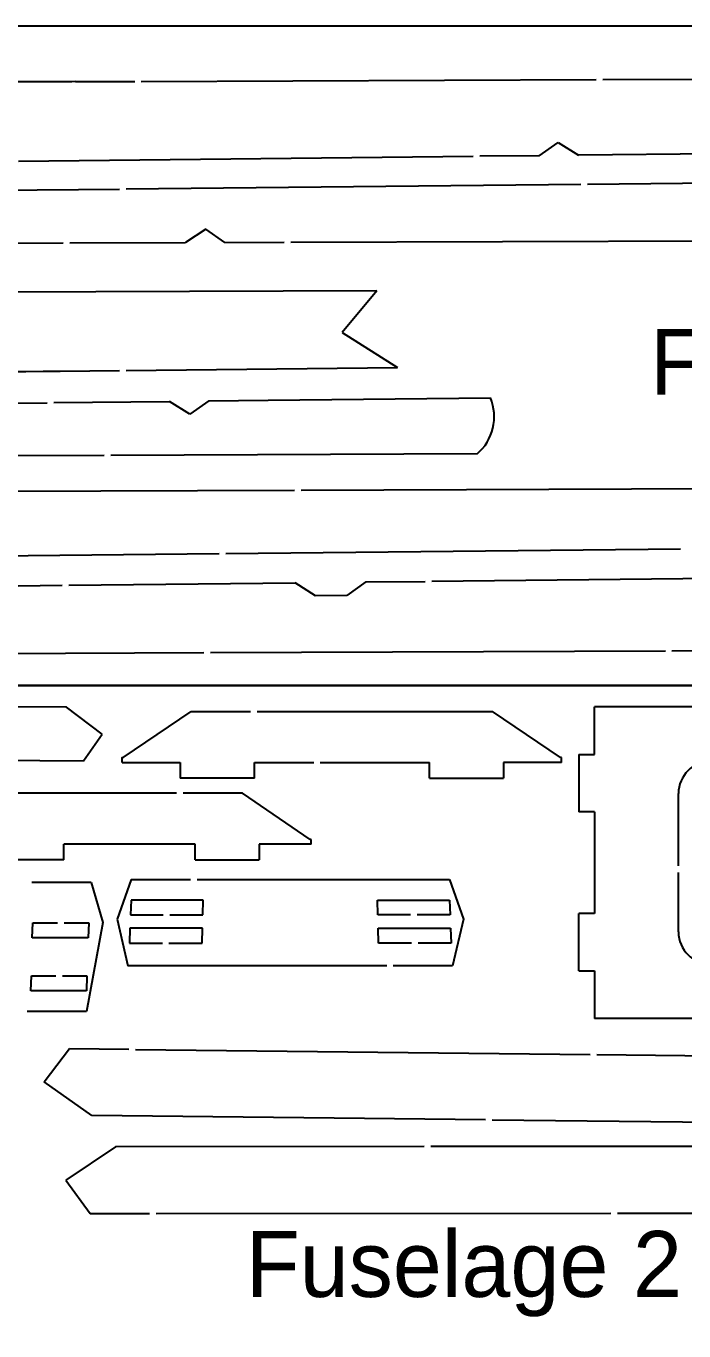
# Model space of a CAD drawing. Extents: x -513 to 387, y 75 to 375.
# Drawn here: x -182.7 to -82.9, y 177.4 to 375.3 of the extents above; entities that cross this region are included whole.
import ezdxf

# ---------------------------------------------------------------- set-up
doc = ezdxf.new("R2010")
doc.units = 0
doc.layers.get('0').update_dxf_attribs({"linetype": 'CONTINUOUS'})
doc.layers.add('CADRE', color=1, linetype='CONTINUOUS')

msp = doc.modelspace()

# ---------------------------------------------------------------- linework, layer by layer
for p, q in [((-175.24, 366.84), (-166.24, 366.88)), ((-165.24, 366.88), (-96.24, 367.16)), ((-95.24, 367.16), (-26.24, 367.44)), ((-104.89, 355.61), (-102, 357.63)), ((-102, 357.63), (-98.93, 355.68)), ((-114.89, 355.51), (-183.89, 354.75)), ((-104.89, 355.61), (-113.89, 355.52)), ((-59.81, 356.1), (-98.93, 355.68)), ((-168.55, 350.51), (-237.54, 349.8)), ((-98.55, 351.22), (-167.55, 350.52)), ((-28.55, 351.94), (-97.55, 351.23)), ((-155.47, 344.45), (-158.52, 342.45)), ((-152.55, 342.47), (-155.47, 344.45)), ((-246.1, 342.15), (-177.1, 342.39)), ((-176.1, 342.39), (-158.52, 342.45)), ((-152.55, 342.47), (-143.55, 342.5)), ((-142.55, 342.5), (-59.73, 342.78)), ((-129.49, 335.11), (-186.35, 334.92)), ((-177.53, 322.96), (-168.53, 323.05)), ((-167.53, 323.06), (-126.36, 323.48)), ((-145.98, 318.52), (-112.29, 318.88)), ((-248.53, 317.4), (-179.53, 318.15)), ((-178.53, 318.16), (-160.95, 318.35)), ((-157.87, 316.4), (-160.95, 318.35)), ((-154.98, 318.42), (-157.87, 316.4)), ((-154.98, 318.42), (-145.98, 318.52)), ((-170.86, 310.15), (-239.86, 309.87)), ((-114.31, 310.38), (-169.86, 310.16)), ((-141.98, 304.85), (-186.09, 304.7)), ((-71.98, 305.09), (-140.98, 304.85)), ((-222.42, 294.57), (-153.42, 295.27)), ((-152.42, 295.28), (-83.42, 295.99)), ((-131.16, 290.97), (-134.07, 288.94)), ((-131.16, 290.97), (-122.16, 291.06)), ((-121.16, 291.07), (-52.16, 291.83)), ((-246.24, 289.71), (-177.24, 290.46)), ((-176.24, 290.47), (-141.89, 290.85)), ((-138.8, 288.88), (-141.89, 290.85)), ((-134.07, 288.94), (-138.8, 288.88)), ((-155.74, 280.21), (-224.74, 279.93)), ((-85.74, 280.49), (-154.74, 280.22)), ((-15.74, 280.78), (-84.74, 280.5)), ((-176.59, 271.97), (-185.59, 272.05)), ((-171.17, 267.88), (-176.59, 271.97)), ((-167.97, 264.34), (-157.67, 271.34)), ((-157.67, 271.34), (-148.67, 271.34)), ((-147.67, 271.34), (-111.96, 271.34)), ((-101.66, 264.34), (-111.96, 271.34)), ((-96.49, 264.79), (-96.49, 272.04)), ((-78.75, 272.04), (-96.49, 272.04)), ((-174, 263.83), (-171.17, 267.88)), ((-228.65, 264.31), (-174, 263.83)), ((-168.13, 263.6), (-159.34, 263.6)), ((-168.11, 264.34), (-167.97, 264.34)), ((-159.34, 263.6), (-159.34, 261.22)), ((-148.09, 261.22), (-148.09, 263.6)), ((-148.09, 263.6), (-139.09, 263.6)), ((-138.09, 263.6), (-121.54, 263.6)), ((-121.54, 261.22), (-121.54, 263.6)), ((-110.3, 263.6), (-110.3, 261.22)), ((-101.5, 263.6), (-110.3, 263.6)), ((-101.52, 264.34), (-101.66, 264.34)), ((-98.87, 264.79), (-98.87, 256.11)), ((-98.87, 264.79), (-96.49, 264.79)), ((-148.09, 261.22), (-159.34, 261.22)), ((-121.54, 261.22), (-110.3, 261.22)), ((-159.9, 258.94), (-184.14, 258.94)), ((-149.9, 258.94), (-158.9, 258.94)), ((-139.62, 251.94), (-149.9, 258.94)), ((-83.75, 247.91), (-83.75, 258.88)), ((-96.49, 256.11), (-98.87, 256.11)), ((-96.49, 256.11), (-96.49, 240.68)), ((-139.48, 251.94), (-139.62, 251.94)), ((-176.97, 248.82), (-176.97, 251.2)), ((-157.06, 251.2), (-176.97, 251.2)), ((-157.06, 248.82), (-157.06, 251.2)), ((-147.35, 251.2), (-147.35, 248.82)), ((-139.47, 251.2), (-147.35, 251.2)), ((-176.97, 248.82), (-186.69, 248.82)), ((-157.06, 248.82), (-147.35, 248.82)), ((-172.87, 245.4), (-181.87, 245.4)), ((-172.87, 245.4), (-171.07, 239.34)), ((-166.79, 245.86), (-168.92, 239.81)), ((-166.79, 245.86), (-157.79, 245.86)), ((-156.79, 245.86), (-118.49, 245.86)), ((-118.49, 245.86), (-116.36, 239.81)), ((-83.75, 237.91), (-83.75, 246.91)), ((-166.8, 242.74), (-166.88, 240.48)), ((-155.87, 242.74), (-166.8, 242.74)), ((-155.93, 240.48), (-155.87, 242.74)), ((-129.36, 240.48), (-129.41, 242.74)), ((-129.41, 242.74), (-118.48, 242.74)), ((-118.48, 242.74), (-118.4, 240.48)), ((-168.92, 239.81), (-167.27, 232.74)), ((-166.88, 240.48), (-161.9, 240.48)), ((-160.9, 240.48), (-155.93, 240.48)), ((-124.38, 240.48), (-129.36, 240.48)), ((-118.4, 240.48), (-123.38, 240.48)), ((-116.36, 239.81), (-118.01, 232.74)), ((-98.87, 232.01), (-98.87, 240.68)), ((-96.49, 240.68), (-98.87, 240.68)), ((-181.78, 237.02), (-181.72, 239.28)), ((-181.72, 239.28), (-177.96, 239.28)), ((-176.96, 239.28), (-173.19, 239.28)), ((-171.07, 239.34), (-173.57, 225.84)), ((-173.19, 239.28), (-173.28, 237.02)), ((-166.96, 238.47), (-167.04, 236.21)), ((-155.98, 238.47), (-166.96, 238.47)), ((-156.03, 236.21), (-155.98, 238.47)), ((-129.25, 236.21), (-129.31, 238.47)), ((-129.31, 238.47), (-118.33, 238.47)), ((-118.33, 238.47), (-118.24, 236.21)), ((-173.28, 237.02), (-181.78, 237.02)), ((-167.04, 236.21), (-162.04, 236.21)), ((-161.04, 236.21), (-156.03, 236.21)), ((-124.25, 236.21), (-129.25, 236.21)), ((-118.24, 236.21), (-123.25, 236.21)), ((-128.01, 232.74), (-167.27, 232.74)), ((-118.01, 232.74), (-127.01, 232.74)), ((-98.87, 232.01), (-96.49, 232.01)), ((-96.49, 232.01), (-96.49, 224.75)), ((-181.98, 228.96), (-181.92, 231.22)), ((-181.92, 231.22), (-178.2, 231.22)), ((-177.2, 231.22), (-173.49, 231.22)), ((-173.49, 231.22), (-173.57, 228.96)), ((-173.57, 228.96), (-181.98, 228.96)), ((-173.57, 225.84), (-182.57, 225.84)), ((-78.75, 224.75), (-96.49, 224.75)), ((-179.98, 215.17), (-176.14, 220.2)), ((-176.14, 220.2), (-167.14, 220.1)), ((-166.14, 220.09), (-97.14, 219.32)), ((-96.14, 219.31), (-35.38, 218.64)), ((-172.75, 210.04), (-179.98, 215.17)), ((-113, 209.38), (-172.75, 210.04)), ((-43, 208.6), (-112, 209.37)), ((-169.15, 205.31), (-176.69, 200.26)), ((-122.34, 205.35), (-169.15, 205.31)), ((-52.34, 205.4), (-121.34, 205.35)), ((-176.69, 200.26), (-173.01, 195.19)), ((-173.01, 195.19), (-164.01, 195.19)), ((-163.01, 195.2), (-94.01, 195.25)), ((-93.01, 195.25), (-45.14, 195.29))]:
    msp.add_line(p, q)
at = {"linetype": 'CONTINUOUS'}
for p, q in [((-129.49, 335.11), (-134.79, 328.82)), ((-134.79, 328.82), (-126.36, 323.48))]:
    msp.add_line(p, q, dxfattribs=at)
for points in [[(-168.13, 263.6, 0), (-168.13, 263.61, 0), (-168.13, 263.61, 0), (-168.13, 263.61, 0), (-168.13, 263.61, 0), (-168.13, 263.62, 0), (-168.13, 263.62, 0), (-168.13, 263.62, 0), (-168.13, 263.62, 0), (-168.13, 263.62, 0), (-168.13, 263.63, 0), (-168.13, 263.63, 0), (-168.13, 263.63, 0), (-168.13, 263.63, 0), (-168.13, 263.64, 0), (-168.13, 263.64, 0), (-168.13, 263.64, 0), (-168.13, 263.64, 0), (-168.13, 263.65, 0), (-168.13, 263.65, 0), (-168.13, 263.65, 0), (-168.13, 263.65, 0), (-168.13, 263.65, 0), (-168.13, 263.66, 0), (-168.13, 263.66, 0), (-168.13, 263.66, 0), (-168.13, 263.66, 0), (-168.13, 263.67, 0), (-168.13, 263.67, 0), (-168.13, 263.67, 0), (-168.13, 263.67, 0), (-168.13, 263.68, 0), (-168.13, 263.68, 0), (-168.13, 263.68, 0), (-168.13, 263.68, 0), (-168.13, 263.69, 0), (-168.13, 263.69, 0), (-168.13, 263.69, 0), (-168.13, 263.69, 0), (-168.13, 263.69, 0), (-168.13, 263.7, 0), (-168.13, 263.7, 0), (-168.13, 263.7, 0), (-168.13, 263.7, 0), (-168.13, 263.71, 0), (-168.13, 263.71, 0), (-168.13, 263.71, 0), (-168.13, 263.71, 0), (-168.13, 263.71, 0), (-168.13, 263.72, 0), (-168.13, 263.72, 0), (-168.12, 263.72, 0), (-168.12, 263.72, 0), (-168.12, 263.73, 0), (-168.12, 263.73, 0), (-168.12, 263.73, 0), (-168.12, 263.73, 0), (-168.12, 263.74, 0), (-168.12, 263.74, 0), (-168.12, 263.74, 0), (-168.12, 263.74, 0), (-168.12, 263.75, 0), (-168.12, 263.75, 0), (-168.12, 263.75, 0), (-168.12, 263.75, 0), (-168.12, 263.75, 0), (-168.12, 263.76, 0), (-168.12, 263.76, 0), (-168.12, 263.76, 0), (-168.12, 263.76, 0), (-168.12, 263.77, 0), (-168.12, 263.77, 0), (-168.12, 263.77, 0), (-168.12, 263.77, 0), (-168.12, 263.77, 0), (-168.12, 263.78, 0), (-168.12, 263.78, 0), (-168.12, 263.78, 0), (-168.12, 263.79, 0), (-168.12, 263.79, 0), (-168.12, 263.79, 0), (-168.12, 263.79, 0), (-168.12, 263.79, 0), (-168.12, 263.8, 0), (-168.12, 263.8, 0), (-168.12, 263.8, 0), (-168.12, 263.8, 0), (-168.12, 263.81, 0), (-168.12, 263.81, 0), (-168.12, 263.81, 0), (-168.12, 263.81, 0), (-168.12, 263.81, 0), (-168.12, 263.82, 0), (-168.12, 263.82, 0), (-168.12, 263.82, 0), (-168.12, 263.82, 0), (-168.12, 263.83, 0), (-168.12, 263.83, 0), (-168.12, 263.83, 0), (-168.12, 263.83, 0), (-168.12, 263.84, 0), (-168.12, 263.84, 0), (-168.12, 263.84, 0), (-168.12, 263.84, 0), (-168.12, 263.85, 0), (-168.12, 263.85, 0), (-168.12, 263.85, 0), (-168.12, 263.85, 0), (-168.12, 263.85, 0), (-168.12, 263.86, 0), (-168.12, 263.86, 0), (-168.12, 263.86, 0), (-168.12, 263.86, 0), (-168.12, 263.87, 0), (-168.12, 263.87, 0), (-168.12, 263.87, 0), (-168.12, 263.87, 0), (-168.12, 263.88, 0), (-168.12, 263.88, 0), (-168.12, 263.88, 0), (-168.12, 263.88, 0), (-168.12, 263.88, 0), (-168.12, 263.89, 0), (-168.12, 263.89, 0), (-168.12, 263.89, 0), (-168.12, 263.89, 0), (-168.12, 263.9, 0), (-168.12, 263.9, 0), (-168.12, 263.9, 0), (-168.12, 263.9, 0), (-168.12, 263.9, 0), (-168.12, 263.91, 0), (-168.12, 263.91, 0), (-168.12, 263.91, 0), (-168.12, 263.91, 0), (-168.12, 263.92, 0), (-168.12, 263.92, 0), (-168.12, 263.92, 0), (-168.12, 263.92, 0), (-168.12, 263.93, 0), (-168.12, 263.93, 0), (-168.12, 263.93, 0), (-168.12, 263.93, 0), (-168.12, 263.94, 0), (-168.12, 263.94, 0), (-168.12, 263.94, 0), (-168.12, 263.94, 0), (-168.12, 263.94, 0), (-168.12, 263.95, 0), (-168.12, 263.95, 0), (-168.12, 263.95, 0), (-168.12, 263.95, 0), (-168.12, 263.96, 0), (-168.12, 263.96, 0), (-168.12, 263.96, 0), (-168.12, 263.96, 0), (-168.12, 263.96, 0), (-168.12, 263.97, 0), (-168.12, 263.97, 0), (-168.12, 263.97, 0), (-168.12, 263.97, 0), (-168.12, 263.98, 0), (-168.12, 263.98, 0), (-168.12, 263.98, 0), (-168.12, 263.98, 0), (-168.12, 263.99, 0), (-168.12, 263.99, 0), (-168.12, 263.99, 0), (-168.12, 263.99, 0), (-168.12, 264, 0), (-168.12, 264, 0), (-168.12, 264, 0), (-168.12, 264, 0), (-168.12, 264, 0), (-168.12, 264.01, 0), (-168.12, 264.01, 0), (-168.12, 264.01, 0), (-168.12, 264.01, 0), (-168.12, 264.02, 0), (-168.12, 264.02, 0), (-168.12, 264.02, 0), (-168.12, 264.02, 0), (-168.12, 264.02, 0), (-168.12, 264.03, 0), (-168.12, 264.03, 0), (-168.12, 264.03, 0), (-168.12, 264.04, 0), (-168.12, 264.04, 0), (-168.12, 264.04, 0), (-168.12, 264.04, 0), (-168.12, 264.04, 0), (-168.12, 264.05, 0), (-168.12, 264.05, 0), (-168.12, 264.05, 0), (-168.12, 264.05, 0), (-168.12, 264.06, 0), (-168.12, 264.06, 0), (-168.12, 264.06, 0), (-168.12, 264.06, 0), (-168.12, 264.06, 0), (-168.12, 264.07, 0), (-168.12, 264.07, 0), (-168.12, 264.07, 0), (-168.12, 264.07, 0), (-168.12, 264.08, 0), (-168.12, 264.08, 0), (-168.12, 264.08, 0), (-168.12, 264.08, 0), (-168.12, 264.09, 0), (-168.12, 264.09, 0), (-168.12, 264.09, 0), (-168.12, 264.09, 0), (-168.12, 264.1, 0), (-168.12, 264.1, 0), (-168.12, 264.1, 0), (-168.12, 264.1, 0), (-168.12, 264.1, 0), (-168.12, 264.11, 0), (-168.12, 264.11, 0), (-168.12, 264.11, 0), (-168.12, 264.11, 0), (-168.12, 264.12, 0), (-168.12, 264.12, 0), (-168.12, 264.12, 0), (-168.12, 264.12, 0), (-168.12, 264.12, 0), (-168.12, 264.13, 0), (-168.12, 264.13, 0), (-168.12, 264.13, 0), (-168.12, 264.13, 0), (-168.12, 264.14, 0), (-168.12, 264.14, 0), (-168.12, 264.14, 0), (-168.12, 264.14, 0), (-168.12, 264.15, 0), (-168.12, 264.15, 0), (-168.12, 264.15, 0), (-168.12, 264.15, 0), (-168.12, 264.15, 0), (-168.12, 264.16, 0), (-168.12, 264.16, 0), (-168.12, 264.16, 0), (-168.12, 264.16, 0), (-168.12, 264.17, 0), (-168.12, 264.17, 0), (-168.12, 264.17, 0), (-168.12, 264.17, 0), (-168.12, 264.18, 0), (-168.12, 264.18, 0), (-168.12, 264.18, 0), (-168.12, 264.18, 0), (-168.12, 264.19, 0), (-168.12, 264.19, 0), (-168.12, 264.19, 0), (-168.12, 264.19, 0), (-168.12, 264.19, 0), (-168.12, 264.2, 0), (-168.12, 264.2, 0), (-168.12, 264.2, 0), (-168.12, 264.2, 0), (-168.12, 264.21, 0), (-168.12, 264.21, 0), (-168.12, 264.21, 0), (-168.12, 264.21, 0), (-168.12, 264.21, 0), (-168.12, 264.22, 0), (-168.12, 264.22, 0), (-168.12, 264.22, 0), (-168.12, 264.23, 0), (-168.12, 264.23, 0), (-168.12, 264.23, 0), (-168.12, 264.23, 0), (-168.12, 264.23, 0), (-168.12, 264.24, 0), (-168.12, 264.24, 0), (-168.12, 264.24, 0), (-168.12, 264.24, 0), (-168.12, 264.25, 0), (-168.12, 264.25, 0), (-168.12, 264.25, 0), (-168.12, 264.25, 0), (-168.12, 264.25, 0), (-168.12, 264.26, 0), (-168.12, 264.26, 0), (-168.12, 264.26, 0), (-168.12, 264.26, 0), (-168.12, 264.27, 0), (-168.12, 264.27, 0), (-168.12, 264.27, 0), (-168.12, 264.27, 0), (-168.12, 264.27, 0), (-168.12, 264.28, 0), (-168.12, 264.28, 0), (-168.12, 264.28, 0), (-168.12, 264.29, 0), (-168.12, 264.29, 0), (-168.12, 264.29, 0), (-168.12, 264.29, 0), (-168.12, 264.29, 0), (-168.12, 264.3, 0), (-168.12, 264.3, 0), (-168.12, 264.3, 0), (-168.12, 264.3, 0), (-168.12, 264.31, 0), (-168.12, 264.31, 0), (-168.12, 264.31, 0), (-168.12, 264.31, 0), (-168.12, 264.31, 0), (-168.12, 264.32, 0), (-168.12, 264.32, 0), (-168.12, 264.32, 0), (-168.12, 264.32, 0), (-168.12, 264.33, 0), (-168.12, 264.33, 0), (-168.12, 264.33, 0), (-168.12, 264.33, 0), (-168.12, 264.34, 0), (-168.11, 264.34, 0), (-168.11, 264.34, 0), (-168.11, 264.34, 0)], [(-101.5, 263.6, 0), (-101.5, 263.61, 0), (-101.5, 263.61, 0), (-101.5, 263.61, 0), (-101.5, 263.61, 0), (-101.5, 263.62, 0), (-101.5, 263.62, 0), (-101.5, 263.62, 0), (-101.5, 263.62, 0), (-101.5, 263.62, 0), (-101.5, 263.63, 0), (-101.5, 263.63, 0), (-101.5, 263.63, 0), (-101.5, 263.63, 0), (-101.5, 263.64, 0), (-101.5, 263.64, 0), (-101.5, 263.64, 0), (-101.5, 263.64, 0), (-101.5, 263.65, 0), (-101.5, 263.65, 0), (-101.51, 263.65, 0), (-101.51, 263.65, 0), (-101.51, 263.65, 0), (-101.51, 263.66, 0), (-101.51, 263.66, 0), (-101.51, 263.66, 0), (-101.51, 263.66, 0), (-101.51, 263.67, 0), (-101.51, 263.67, 0), (-101.51, 263.67, 0), (-101.51, 263.67, 0), (-101.51, 263.68, 0), (-101.51, 263.68, 0), (-101.51, 263.68, 0), (-101.51, 263.68, 0), (-101.51, 263.69, 0), (-101.51, 263.69, 0), (-101.51, 263.69, 0), (-101.51, 263.69, 0), (-101.51, 263.69, 0), (-101.51, 263.7, 0), (-101.51, 263.7, 0), (-101.51, 263.7, 0), (-101.51, 263.7, 0), (-101.51, 263.71, 0), (-101.51, 263.71, 0), (-101.51, 263.71, 0), (-101.51, 263.71, 0), (-101.51, 263.71, 0), (-101.51, 263.72, 0), (-101.51, 263.72, 0), (-101.51, 263.72, 0), (-101.51, 263.72, 0), (-101.51, 263.73, 0), (-101.51, 263.73, 0), (-101.51, 263.73, 0), (-101.51, 263.73, 0), (-101.51, 263.74, 0), (-101.51, 263.74, 0), (-101.51, 263.74, 0), (-101.51, 263.74, 0), (-101.51, 263.75, 0), (-101.51, 263.75, 0), (-101.51, 263.75, 0), (-101.51, 263.75, 0), (-101.51, 263.75, 0), (-101.51, 263.76, 0), (-101.51, 263.76, 0), (-101.51, 263.76, 0), (-101.51, 263.76, 0), (-101.51, 263.77, 0), (-101.51, 263.77, 0), (-101.51, 263.77, 0), (-101.51, 263.77, 0), (-101.51, 263.77, 0), (-101.51, 263.78, 0), (-101.51, 263.78, 0), (-101.51, 263.78, 0), (-101.51, 263.79, 0), (-101.51, 263.79, 0), (-101.51, 263.79, 0), (-101.51, 263.79, 0), (-101.51, 263.79, 0), (-101.51, 263.8, 0), (-101.51, 263.8, 0), (-101.51, 263.8, 0), (-101.51, 263.8, 0), (-101.51, 263.81, 0), (-101.51, 263.81, 0), (-101.51, 263.81, 0), (-101.51, 263.81, 0), (-101.51, 263.81, 0), (-101.51, 263.82, 0), (-101.51, 263.82, 0), (-101.51, 263.82, 0), (-101.51, 263.82, 0), (-101.51, 263.83, 0), (-101.51, 263.83, 0), (-101.51, 263.83, 0), (-101.51, 263.83, 0), (-101.51, 263.84, 0), (-101.51, 263.84, 0), (-101.51, 263.84, 0), (-101.51, 263.84, 0), (-101.51, 263.85, 0), (-101.51, 263.85, 0), (-101.51, 263.85, 0), (-101.51, 263.85, 0), (-101.51, 263.85, 0), (-101.51, 263.86, 0), (-101.51, 263.86, 0), (-101.51, 263.86, 0), (-101.51, 263.86, 0), (-101.51, 263.87, 0), (-101.51, 263.87, 0), (-101.51, 263.87, 0), (-101.51, 263.87, 0), (-101.51, 263.88, 0), (-101.51, 263.88, 0), (-101.51, 263.88, 0), (-101.51, 263.88, 0), (-101.51, 263.88, 0), (-101.51, 263.89, 0), (-101.51, 263.89, 0), (-101.51, 263.89, 0), (-101.51, 263.89, 0), (-101.51, 263.9, 0), (-101.51, 263.9, 0), (-101.51, 263.9, 0), (-101.51, 263.9, 0), (-101.51, 263.9, 0), (-101.51, 263.91, 0), (-101.51, 263.91, 0), (-101.51, 263.91, 0), (-101.51, 263.91, 0), (-101.51, 263.92, 0), (-101.51, 263.92, 0), (-101.51, 263.92, 0), (-101.51, 263.92, 0), (-101.51, 263.93, 0), (-101.51, 263.93, 0), (-101.51, 263.93, 0), (-101.51, 263.93, 0), (-101.51, 263.94, 0), (-101.51, 263.94, 0), (-101.51, 263.94, 0), (-101.51, 263.94, 0), (-101.51, 263.94, 0), (-101.51, 263.95, 0), (-101.51, 263.95, 0), (-101.51, 263.95, 0), (-101.51, 263.95, 0), (-101.51, 263.96, 0), (-101.51, 263.96, 0), (-101.51, 263.96, 0), (-101.51, 263.96, 0), (-101.51, 263.96, 0), (-101.51, 263.97, 0), (-101.51, 263.97, 0), (-101.51, 263.97, 0), (-101.51, 263.97, 0), (-101.51, 263.98, 0), (-101.51, 263.98, 0), (-101.51, 263.98, 0), (-101.51, 263.98, 0), (-101.51, 263.99, 0), (-101.51, 263.99, 0), (-101.51, 263.99, 0), (-101.51, 263.99, 0), (-101.51, 264, 0), (-101.51, 264, 0), (-101.51, 264, 0), (-101.51, 264, 0), (-101.51, 264, 0), (-101.51, 264.01, 0), (-101.51, 264.01, 0), (-101.51, 264.01, 0), (-101.51, 264.01, 0), (-101.51, 264.02, 0), (-101.51, 264.02, 0), (-101.51, 264.02, 0), (-101.51, 264.02, 0), (-101.51, 264.02, 0), (-101.51, 264.03, 0), (-101.51, 264.03, 0), (-101.51, 264.03, 0), (-101.51, 264.04, 0), (-101.51, 264.04, 0), (-101.51, 264.04, 0), (-101.51, 264.04, 0), (-101.51, 264.04, 0), (-101.51, 264.05, 0), (-101.51, 264.05, 0), (-101.51, 264.05, 0), (-101.51, 264.05, 0), (-101.51, 264.06, 0), (-101.51, 264.06, 0), (-101.51, 264.06, 0), (-101.51, 264.06, 0), (-101.51, 264.06, 0), (-101.51, 264.07, 0), (-101.51, 264.07, 0), (-101.51, 264.07, 0), (-101.51, 264.07, 0), (-101.51, 264.08, 0), (-101.51, 264.08, 0), (-101.51, 264.08, 0), (-101.51, 264.08, 0), (-101.51, 264.09, 0), (-101.51, 264.09, 0), (-101.51, 264.09, 0), (-101.51, 264.09, 0), (-101.51, 264.1, 0), (-101.51, 264.1, 0), (-101.51, 264.1, 0), (-101.51, 264.1, 0), (-101.51, 264.1, 0), (-101.51, 264.11, 0), (-101.51, 264.11, 0), (-101.51, 264.11, 0), (-101.51, 264.11, 0), (-101.51, 264.12, 0), (-101.51, 264.12, 0), (-101.51, 264.12, 0), (-101.51, 264.12, 0), (-101.51, 264.12, 0), (-101.51, 264.13, 0), (-101.51, 264.13, 0), (-101.51, 264.13, 0), (-101.51, 264.13, 0), (-101.51, 264.14, 0), (-101.51, 264.14, 0), (-101.51, 264.14, 0), (-101.51, 264.14, 0), (-101.51, 264.15, 0), (-101.51, 264.15, 0), (-101.51, 264.15, 0), (-101.51, 264.15, 0), (-101.51, 264.15, 0), (-101.51, 264.16, 0), (-101.51, 264.16, 0), (-101.51, 264.16, 0), (-101.51, 264.16, 0), (-101.51, 264.17, 0), (-101.51, 264.17, 0), (-101.51, 264.17, 0), (-101.51, 264.17, 0), (-101.52, 264.18, 0), (-101.52, 264.18, 0), (-101.52, 264.18, 0), (-101.52, 264.18, 0), (-101.52, 264.19, 0), (-101.52, 264.19, 0), (-101.52, 264.19, 0), (-101.52, 264.19, 0), (-101.52, 264.19, 0), (-101.52, 264.2, 0), (-101.52, 264.2, 0), (-101.52, 264.2, 0), (-101.52, 264.2, 0), (-101.52, 264.21, 0), (-101.52, 264.21, 0), (-101.52, 264.21, 0), (-101.52, 264.21, 0), (-101.52, 264.21, 0), (-101.52, 264.22, 0), (-101.52, 264.22, 0), (-101.52, 264.22, 0), (-101.52, 264.23, 0), (-101.52, 264.23, 0), (-101.52, 264.23, 0), (-101.52, 264.23, 0), (-101.52, 264.23, 0), (-101.52, 264.24, 0), (-101.52, 264.24, 0), (-101.52, 264.24, 0), (-101.52, 264.24, 0), (-101.52, 264.25, 0), (-101.52, 264.25, 0), (-101.52, 264.25, 0), (-101.52, 264.25, 0), (-101.52, 264.25, 0), (-101.52, 264.26, 0), (-101.52, 264.26, 0), (-101.52, 264.26, 0), (-101.52, 264.26, 0), (-101.52, 264.27, 0), (-101.52, 264.27, 0), (-101.52, 264.27, 0), (-101.52, 264.27, 0), (-101.52, 264.27, 0), (-101.52, 264.28, 0), (-101.52, 264.28, 0), (-101.52, 264.28, 0), (-101.52, 264.29, 0), (-101.52, 264.29, 0), (-101.52, 264.29, 0), (-101.52, 264.29, 0), (-101.52, 264.29, 0), (-101.52, 264.3, 0), (-101.52, 264.3, 0), (-101.52, 264.3, 0), (-101.52, 264.3, 0), (-101.52, 264.31, 0), (-101.52, 264.31, 0), (-101.52, 264.31, 0), (-101.52, 264.31, 0), (-101.52, 264.31, 0), (-101.52, 264.32, 0), (-101.52, 264.32, 0), (-101.52, 264.32, 0), (-101.52, 264.32, 0), (-101.52, 264.33, 0), (-101.52, 264.33, 0), (-101.52, 264.33, 0), (-101.52, 264.33, 0), (-101.52, 264.34, 0), (-101.52, 264.34, 0), (-101.52, 264.34, 0), (-101.52, 264.34, 0)], [(-139.47, 251.2, 0), (-139.47, 251.2, 0), (-139.47, 251.2, 0), (-139.47, 251.21, 0), (-139.47, 251.21, 0), (-139.47, 251.21, 0), (-139.47, 251.21, 0), (-139.47, 251.22, 0), (-139.47, 251.22, 0), (-139.47, 251.22, 0), (-139.47, 251.22, 0), (-139.47, 251.22, 0), (-139.47, 251.23, 0), (-139.47, 251.23, 0), (-139.47, 251.23, 0), (-139.47, 251.23, 0), (-139.47, 251.24, 0), (-139.47, 251.24, 0), (-139.47, 251.24, 0), (-139.47, 251.24, 0), (-139.47, 251.25, 0), (-139.47, 251.25, 0), (-139.47, 251.25, 0), (-139.47, 251.25, 0), (-139.47, 251.25, 0), (-139.47, 251.26, 0), (-139.47, 251.26, 0), (-139.47, 251.26, 0), (-139.47, 251.26, 0), (-139.47, 251.27, 0), (-139.47, 251.27, 0), (-139.47, 251.27, 0), (-139.47, 251.27, 0), (-139.47, 251.28, 0), (-139.47, 251.28, 0), (-139.47, 251.28, 0), (-139.47, 251.28, 0), (-139.47, 251.28, 0), (-139.47, 251.29, 0), (-139.47, 251.29, 0), (-139.47, 251.29, 0), (-139.47, 251.29, 0), (-139.47, 251.3, 0), (-139.47, 251.3, 0), (-139.47, 251.3, 0), (-139.47, 251.3, 0), (-139.47, 251.31, 0), (-139.47, 251.31, 0), (-139.47, 251.31, 0), (-139.47, 251.31, 0), (-139.47, 251.31, 0), (-139.47, 251.32, 0), (-139.47, 251.32, 0), (-139.47, 251.32, 0), (-139.47, 251.32, 0), (-139.47, 251.33, 0), (-139.47, 251.33, 0), (-139.47, 251.33, 0), (-139.47, 251.33, 0), (-139.47, 251.34, 0), (-139.47, 251.34, 0), (-139.47, 251.34, 0), (-139.47, 251.34, 0), (-139.47, 251.34, 0), (-139.47, 251.35, 0), (-139.47, 251.35, 0), (-139.47, 251.35, 0), (-139.47, 251.35, 0), (-139.47, 251.36, 0), (-139.47, 251.36, 0), (-139.47, 251.36, 0), (-139.47, 251.36, 0), (-139.47, 251.37, 0), (-139.47, 251.37, 0), (-139.47, 251.37, 0), (-139.47, 251.37, 0), (-139.47, 251.38, 0), (-139.47, 251.38, 0), (-139.47, 251.38, 0), (-139.47, 251.38, 0), (-139.47, 251.38, 0), (-139.47, 251.39, 0), (-139.47, 251.39, 0), (-139.47, 251.39, 0), (-139.47, 251.39, 0), (-139.47, 251.4, 0), (-139.47, 251.4, 0), (-139.47, 251.4, 0), (-139.47, 251.4, 0), (-139.47, 251.41, 0), (-139.47, 251.41, 0), (-139.47, 251.41, 0), (-139.47, 251.41, 0), (-139.47, 251.41, 0), (-139.47, 251.42, 0), (-139.47, 251.42, 0), (-139.47, 251.42, 0), (-139.47, 251.42, 0), (-139.47, 251.43, 0), (-139.47, 251.43, 0), (-139.47, 251.43, 0), (-139.47, 251.43, 0), (-139.47, 251.44, 0), (-139.47, 251.44, 0), (-139.47, 251.44, 0), (-139.47, 251.44, 0), (-139.47, 251.44, 0), (-139.47, 251.45, 0), (-139.47, 251.45, 0), (-139.47, 251.45, 0), (-139.47, 251.45, 0), (-139.47, 251.46, 0), (-139.47, 251.46, 0), (-139.47, 251.46, 0), (-139.47, 251.46, 0), (-139.47, 251.47, 0), (-139.47, 251.47, 0), (-139.47, 251.47, 0), (-139.47, 251.47, 0), (-139.47, 251.47, 0), (-139.47, 251.48, 0), (-139.47, 251.48, 0), (-139.47, 251.48, 0), (-139.47, 251.48, 0), (-139.47, 251.49, 0), (-139.47, 251.49, 0), (-139.47, 251.49, 0), (-139.47, 251.49, 0), (-139.47, 251.5, 0), (-139.47, 251.5, 0), (-139.47, 251.5, 0), (-139.47, 251.5, 0), (-139.47, 251.5, 0), (-139.47, 251.51, 0), (-139.47, 251.51, 0), (-139.47, 251.51, 0), (-139.47, 251.51, 0), (-139.47, 251.52, 0), (-139.47, 251.52, 0), (-139.47, 251.52, 0), (-139.47, 251.52, 0), (-139.47, 251.53, 0), (-139.47, 251.53, 0), (-139.47, 251.53, 0), (-139.47, 251.53, 0), (-139.48, 251.53, 0), (-139.48, 251.54, 0), (-139.48, 251.54, 0), (-139.48, 251.54, 0), (-139.48, 251.54, 0), (-139.48, 251.55, 0), (-139.48, 251.55, 0), (-139.48, 251.55, 0), (-139.48, 251.55, 0), (-139.48, 251.56, 0), (-139.48, 251.56, 0), (-139.48, 251.56, 0), (-139.48, 251.56, 0), (-139.48, 251.57, 0), (-139.48, 251.57, 0), (-139.48, 251.57, 0), (-139.48, 251.57, 0), (-139.48, 251.57, 0), (-139.48, 251.58, 0), (-139.48, 251.58, 0), (-139.48, 251.58, 0), (-139.48, 251.58, 0), (-139.48, 251.59, 0), (-139.48, 251.59, 0), (-139.48, 251.59, 0), (-139.48, 251.59, 0), (-139.48, 251.6, 0), (-139.48, 251.6, 0), (-139.48, 251.6, 0), (-139.48, 251.6, 0), (-139.48, 251.6, 0), (-139.48, 251.61, 0), (-139.48, 251.61, 0), (-139.48, 251.61, 0), (-139.48, 251.61, 0), (-139.48, 251.62, 0), (-139.48, 251.62, 0), (-139.48, 251.62, 0), (-139.48, 251.62, 0), (-139.48, 251.63, 0), (-139.48, 251.63, 0), (-139.48, 251.63, 0), (-139.48, 251.63, 0), (-139.48, 251.63, 0), (-139.48, 251.64, 0), (-139.48, 251.64, 0), (-139.48, 251.64, 0), (-139.48, 251.64, 0), (-139.48, 251.65, 0), (-139.48, 251.65, 0), (-139.48, 251.65, 0), (-139.48, 251.65, 0), (-139.48, 251.66, 0), (-139.48, 251.66, 0), (-139.48, 251.66, 0), (-139.48, 251.66, 0), (-139.48, 251.66, 0), (-139.48, 251.67, 0), (-139.48, 251.67, 0), (-139.48, 251.67, 0), (-139.48, 251.67, 0), (-139.48, 251.68, 0), (-139.48, 251.68, 0), (-139.48, 251.68, 0), (-139.48, 251.68, 0), (-139.48, 251.69, 0), (-139.48, 251.69, 0), (-139.48, 251.69, 0), (-139.48, 251.69, 0), (-139.48, 251.69, 0), (-139.48, 251.7, 0), (-139.48, 251.7, 0), (-139.48, 251.7, 0), (-139.48, 251.7, 0), (-139.48, 251.71, 0), (-139.48, 251.71, 0), (-139.48, 251.71, 0), (-139.48, 251.71, 0), (-139.48, 251.72, 0), (-139.48, 251.72, 0), (-139.48, 251.72, 0), (-139.48, 251.72, 0), (-139.48, 251.72, 0), (-139.48, 251.73, 0), (-139.48, 251.73, 0), (-139.48, 251.73, 0), (-139.48, 251.74, 0), (-139.48, 251.74, 0), (-139.48, 251.74, 0), (-139.48, 251.74, 0), (-139.48, 251.74, 0), (-139.48, 251.75, 0), (-139.48, 251.75, 0), (-139.48, 251.75, 0), (-139.48, 251.75, 0), (-139.48, 251.75, 0), (-139.48, 251.76, 0), (-139.48, 251.76, 0), (-139.48, 251.76, 0), (-139.48, 251.76, 0), (-139.48, 251.77, 0), (-139.48, 251.77, 0), (-139.48, 251.77, 0), (-139.48, 251.77, 0), (-139.48, 251.78, 0), (-139.48, 251.78, 0), (-139.48, 251.78, 0), (-139.48, 251.78, 0), (-139.48, 251.79, 0), (-139.48, 251.79, 0), (-139.48, 251.79, 0), (-139.48, 251.79, 0), (-139.48, 251.79, 0), (-139.48, 251.8, 0), (-139.48, 251.8, 0), (-139.48, 251.8, 0), (-139.48, 251.8, 0), (-139.48, 251.81, 0), (-139.48, 251.81, 0), (-139.48, 251.81, 0), (-139.48, 251.81, 0), (-139.48, 251.82, 0), (-139.48, 251.82, 0), (-139.48, 251.82, 0), (-139.48, 251.82, 0), (-139.48, 251.82, 0), (-139.48, 251.83, 0), (-139.48, 251.83, 0), (-139.48, 251.83, 0), (-139.48, 251.83, 0), (-139.48, 251.84, 0), (-139.48, 251.84, 0), (-139.48, 251.84, 0), (-139.48, 251.84, 0), (-139.48, 251.85, 0), (-139.48, 251.85, 0), (-139.48, 251.85, 0), (-139.48, 251.85, 0), (-139.48, 251.85, 0), (-139.48, 251.86, 0), (-139.48, 251.86, 0), (-139.48, 251.86, 0), (-139.48, 251.86, 0), (-139.48, 251.87, 0), (-139.48, 251.87, 0), (-139.48, 251.87, 0), (-139.48, 251.87, 0), (-139.48, 251.88, 0), (-139.48, 251.88, 0), (-139.48, 251.88, 0), (-139.48, 251.88, 0), (-139.48, 251.88, 0), (-139.48, 251.89, 0), (-139.48, 251.89, 0), (-139.48, 251.89, 0), (-139.48, 251.89, 0), (-139.48, 251.9, 0), (-139.48, 251.9, 0), (-139.48, 251.9, 0), (-139.48, 251.9, 0), (-139.48, 251.91, 0), (-139.48, 251.91, 0), (-139.48, 251.91, 0), (-139.48, 251.91, 0), (-139.48, 251.91, 0), (-139.48, 251.92, 0), (-139.48, 251.92, 0), (-139.48, 251.92, 0), (-139.48, 251.92, 0), (-139.48, 251.93, 0), (-139.48, 251.93, 0), (-139.48, 251.93, 0), (-139.48, 251.93, 0), (-139.48, 251.94, 0), (-139.48, 251.94, 0)]]:
    msp.add_polyline3d(points)
for centre, radius, start, end in [((-134.78, -9633.14), 10000.06, 90.231824, 90.28339), ((-279.86, 10322.49), 10000.06, 270.105907, 270.586339), ((-78.81, 258.88), 4.94, 90, 180), ((-78.81, 237.91), 4.94, 180, 270)]:
    msp.add_arc(centre, radius, start, end)
msp.add_arc((-119.07, 316.01), 7.37, 310.2472, 22.9835, dxfattribs=at)
at = {"layer": 'CADRE', "linetype": 'CONTINUOUS'}
for points in [[(-512.82, 275.26), (387.18, 275.26), (387.18, 375.26), (-512.82, 375.26)], [(-512.82, 175.26), (387.18, 175.26), (387.18, 275.26), (-512.82, 275.26)]]:
    msp.add_lwpolyline(points, close=True, dxfattribs=at)

# ---------------------------------------------------------------- texts
at = {"linetype": 'CONTINUOUS'}
for s, p in [('Fuselage 1', (-88.07, 319.35)), ('Fuselage 2', (-149.38, 182.55))]:
    msp.add_text(s, height=10, dxfattribs=at).set_placement(p)

doc.saveas('drawing.dxf')
